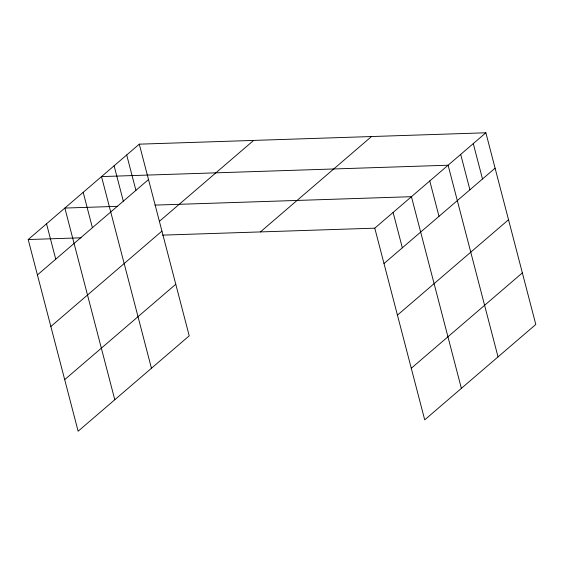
<?xml version="1.0" encoding="UTF-8"?>
<svg xmlns="http://www.w3.org/2000/svg" width="564" height="564" viewBox="0 0 564 564"><rect width="100%" height="100%" fill="white"/><g stroke="black" fill="none" stroke-linecap="round" stroke-linejoin="round"><path stroke-width="0.85" d="M139.287 144.165L189.215 335.834L78.128 431.213L28.2 239.538L139.287 144.165L485.872 132.787L535.8 324.462L424.713 419.835L374.785 228.166L485.872 132.787M37.414 274.922L148.508 179.549M159.591 221.173L253.659 140.408M50.852 326.5L161.938 231.12M64.691 379.635L175.778 284.263M260.413 231.917L371.5 136.544M383.999 263.55L495.093 168.178M397.437 315.121L508.524 219.748M411.276 368.264L522.363 272.884M117.714 206.332L64.86 208.067L114.788 399.735M154.973 205.106L411.445 196.688L461.373 388.363M28.2 239.538L81.054 237.804M162.502 235.132L374.785 228.166M473.281 143.601L482.502 178.985M460.696 154.409L469.911 189.793M498.033 356.892L448.105 165.217L101.52 176.588L151.448 368.264M429.775 180.952L438.989 216.336M393.115 212.431L402.329 247.815M126.696 154.973L135.917 190.357M114.111 165.781L123.326 201.165M83.19 192.324L92.404 227.715M46.53 223.802L55.744 259.186"/></g></svg>
